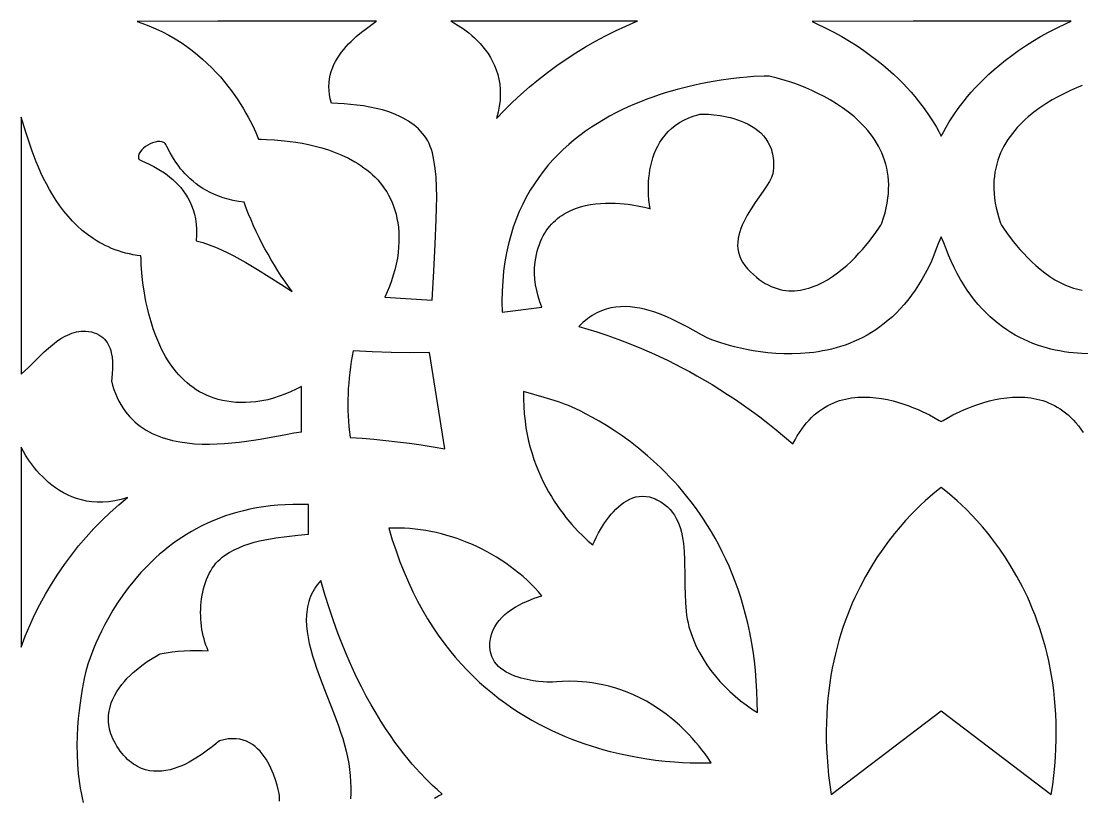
# Model space of a CAD drawing. Extents: x -270 to 270, y -847 to 847.
# Drawn here: x -67.5 to 10.3, y -614.5 to -557.5 of the extents above; entities that cross this region are included whole.
import ezdxf

# ---------------------------------------------------------------- set-up
doc = ezdxf.new("R2010")
doc.units = 0
doc.layers.add('LAYER_1', color=18, linetype='CONTINUOUS')

msp = doc.modelspace()

# ---------------------------------------------------------------- linework, layer by layer
at = {"layer": 'LAYER_1'}
for points in [[(-37.238, -575.847), (-37.127, -573.868), (-37.046, -572.048), (-37.024, -571.202), (-37.018, -570.402), (-37.032, -569.65), (-37.067, -568.949), (-37.128, -568.299), (-37.168, -567.995), (-37.216, -567.705), (-37.271, -567.428), (-37.334, -567.167), (-37.406, -566.919), (-37.486, -566.687), (-37.576, -566.47), (-37.675, -566.269), (-37.783, -566.083), (-37.902, -565.914), (-38.047, -565.734), (-38.201, -565.564), (-38.362, -565.403), (-38.53, -565.251), (-38.705, -565.107), (-38.887, -564.972), (-39.074, -564.844), (-39.268, -564.725), (-39.467, -564.612), (-39.671, -564.507), (-40.093, -564.318), (-40.532, -564.154), (-40.983, -564.014), (-41.446, -563.896), (-41.915, -563.798), (-42.39, -563.718), (-42.866, -563.653), (-43.342, -563.601), (-43.814, -563.562), (-44.734, -563.509), (-44.823, -563.192), (-44.883, -562.883), (-44.918, -562.581), (-44.929, -562.288), (-44.916, -562.002), (-44.882, -561.723), (-44.828, -561.453), (-44.754, -561.19), (-44.664, -560.935), (-44.557, -560.688), (-44.435, -560.448), (-44.301, -560.216), (-44.154, -559.991), (-43.997, -559.774), (-43.831, -559.565), (-43.657, -559.364), (-43.477, -559.17), (-43.293, -558.983), (-42.914, -558.633), (-42.533, -558.313), (-42.161, -558.023), (-41.489, -557.533), (-41.445, -557.5), (-53.073, -557.5), (-59.003, -557.523), (-58.662, -557.634), (-58.135, -557.832), (-57.626, -558.048), (-57.136, -558.281), (-56.664, -558.529), (-56.21, -558.792), (-55.773, -559.067), (-55.354, -559.355), (-54.952, -559.653), (-54.567, -559.96), (-54.199, -560.276), (-53.847, -560.598), (-53.512, -560.926), (-53.192, -561.258), (-52.889, -561.593), (-52.602, -561.931), (-52.329, -562.268), (-52.073, -562.605), (-51.831, -562.941), (-51.604, -563.273), (-51.391, -563.601), (-51.193, -563.923), (-51.009, -564.238), (-50.839, -564.545), (-50.54, -565.13), (-50.295, -565.667), (-50.1, -566.147), (-49.905, -566.158), (-49.499, -566.174), (-48.916, -566.207), (-48.188, -566.273), (-47.779, -566.322), (-47.346, -566.384), (-46.893, -566.46), (-46.424, -566.554), (-45.943, -566.665), (-45.453, -566.796), (-44.959, -566.948), (-44.466, -567.124), (-43.976, -567.325), (-43.494, -567.552), (-43.024, -567.807), (-42.795, -567.946), (-42.571, -568.093), (-42.351, -568.247), (-42.137, -568.41), (-41.929, -568.581), (-41.727, -568.76), (-41.533, -568.948), (-41.346, -569.146), (-41.167, -569.352), (-40.997, -569.568), (-40.835, -569.793), (-40.684, -570.029), (-40.542, -570.274), (-40.411, -570.529), (-40.29, -570.795), (-40.182, -571.072), (-40.085, -571.359), (-40.002, -571.658), (-39.931, -571.968), (-39.873, -572.289), (-39.83, -572.622), (-39.802, -572.967), (-39.788, -573.325), (-39.79, -573.694), (-39.808, -574.076), (-39.843, -574.471), (-39.901, -574.895), (-39.983, -575.315), (-40.085, -575.732), (-40.205, -576.144), (-40.341, -576.551), (-40.49, -576.954), (-40.649, -577.351), (-40.816, -577.743), (-37.358, -577.966)], [(-32.05, -564.037), (-31.451, -563.445), (-30.835, -562.871), (-30.203, -562.315), (-29.554, -561.776), (-28.89, -561.257), (-28.211, -560.757), (-27.519, -560.278), (-26.815, -559.819), (-26.098, -559.381), (-25.371, -558.966), (-24.634, -558.572), (-23.888, -558.202), (-23.133, -557.855), (-22.371, -557.532), (-22.288, -557.5), (-33.862, -557.5), (-35.97, -557.508), (-35.767, -557.614), (-35.435, -557.81), (-35.059, -558.06), (-34.654, -558.365), (-34.446, -558.539), (-34.237, -558.726), (-34.029, -558.928), (-33.824, -559.145), (-33.625, -559.376), (-33.432, -559.621), (-33.249, -559.881), (-33.077, -560.156), (-32.918, -560.446), (-32.775, -560.751), (-32.648, -561.07), (-32.542, -561.405), (-32.456, -561.756), (-32.394, -562.121), (-32.358, -562.503), (-32.349, -562.9), (-32.37, -563.312), (-32.422, -563.741), (-32.508, -564.185), (-32.629, -564.645)], [(0.182, -565.597), (0.353, -565.286), (0.582, -564.894), (0.877, -564.432), (1.241, -563.909), (1.68, -563.334), (1.929, -563.03), (2.199, -562.716), (2.49, -562.394), (2.804, -562.064), (3.14, -561.729), (3.499, -561.389), (3.882, -561.045), (4.289, -560.699), (4.722, -560.351), (5.18, -560.004), (5.665, -559.657), (6.177, -559.312), (6.717, -558.971), (7.285, -558.634), (7.882, -558.303), (8.509, -557.978), (9.166, -557.662), (9.527, -557.5), (-2.062, -557.5), (-9.466, -557.528), (-9.168, -557.662), (-8.511, -557.978), (-7.884, -558.303), (-7.287, -558.634), (-6.719, -558.971), (-6.179, -559.312), (-5.667, -559.657), (-5.182, -560.004), (-4.723, -560.351), (-4.291, -560.699), (-3.883, -561.045), (-3.5, -561.389), (-3.141, -561.729), (-2.805, -562.064), (-2.492, -562.394), (-2.201, -562.716), (-1.931, -563.03), (-1.682, -563.334), (-1.243, -563.909), (-0.878, -564.432), (-0.584, -564.894), (-0.354, -565.286), (-0.184, -565.597), (-0.001, -565.942)], [(-29.302, -578.478), (-29.449, -578.086), (-29.576, -577.683), (-29.682, -577.27), (-29.763, -576.852), (-29.817, -576.429), (-29.842, -576.006), (-29.836, -575.585), (-29.82, -575.375), (-29.796, -575.167), (-29.751, -574.889), (-29.697, -574.622), (-29.635, -574.367), (-29.564, -574.122), (-29.485, -573.889), (-29.397, -573.667), (-29.303, -573.455), (-29.201, -573.253), (-29.091, -573.061), (-28.976, -572.88), (-28.854, -572.707), (-28.725, -572.545), (-28.591, -572.391), (-28.452, -572.246), (-28.307, -572.11), (-28.158, -571.982), (-28.004, -571.862), (-27.846, -571.751), (-27.684, -571.647), (-27.518, -571.551), (-27.178, -571.38), (-26.826, -571.236), (-26.466, -571.118), (-26.101, -571.023), (-25.732, -570.95), (-25.363, -570.898), (-24.995, -570.863), (-24.631, -570.844), (-24.274, -570.84), (-23.926, -570.849), (-23.589, -570.868), (-23.266, -570.897), (-22.96, -570.932), (-22.673, -570.973), (-22.165, -571.062), (-21.763, -571.151), (-21.485, -571.223), (-21.352, -571.265), (-21.411, -570.942), (-21.447, -570.629), (-21.474, -570.234), (-21.484, -569.772), (-21.466, -569.256), (-21.444, -568.983), (-21.412, -568.702), (-21.368, -568.415), (-21.311, -568.123), (-21.24, -567.829), (-21.155, -567.534), (-21.053, -567.24), (-20.934, -566.949), (-20.796, -566.663), (-20.638, -566.383), (-20.459, -566.111), (-20.258, -565.849), (-20.034, -565.599), (-19.785, -565.362), (-19.511, -565.141), (-19.21, -564.937), (-18.88, -564.751), (-18.522, -564.587), (-18.133, -564.445), (-17.926, -564.383), (-17.712, -564.327), (-17.608, -564.318), (-17.39, -564.317), (-17.076, -564.33), (-16.683, -564.362), (-16.231, -564.422), (-15.735, -564.514), (-15.477, -564.575), (-15.215, -564.647), (-14.952, -564.73), (-14.689, -564.825), (-14.428, -564.934), (-14.173, -565.056), (-13.924, -565.194), (-13.685, -565.346), (-13.458, -565.516), (-13.245, -565.702), (-13.048, -565.907), (-12.869, -566.13), (-12.71, -566.373), (-12.575, -566.637), (-12.464, -566.922), (-12.419, -567.072), (-12.381, -567.229), (-12.35, -567.391), (-12.327, -567.558), (-12.312, -567.732), (-12.305, -567.912), (-12.307, -568.098), (-12.317, -568.29), (-12.336, -568.488), (-12.365, -568.693), (-12.396, -568.821), (-12.446, -568.96), (-12.515, -569.108), (-12.6, -569.266), (-12.812, -569.608), (-13.068, -569.982), (-13.653, -570.813), (-13.952, -571.263), (-14.237, -571.73), (-14.369, -571.969), (-14.491, -572.211), (-14.603, -572.456), (-14.701, -572.703), (-14.785, -572.952), (-14.853, -573.202), (-14.901, -573.452), (-14.93, -573.703), (-14.936, -573.954), (-14.919, -574.205), (-14.876, -574.454), (-14.805, -574.702), (-14.705, -574.947), (-14.573, -575.191), (-14.408, -575.431), (-14.209, -575.668), (-13.994, -575.891), (-13.779, -576.094), (-13.563, -576.28), (-13.346, -576.449), (-13.129, -576.6), (-12.912, -576.735), (-12.695, -576.854), (-12.478, -576.957), (-12.261, -577.045), (-12.044, -577.118), (-11.828, -577.177), (-11.612, -577.223), (-11.397, -577.255), (-11.183, -577.274), (-10.97, -577.281), (-10.758, -577.277), (-10.547, -577.26), (-10.337, -577.233), (-10.129, -577.196), (-9.922, -577.148), (-9.717, -577.091), (-9.514, -577.025), (-9.313, -576.951), (-9.114, -576.868), (-8.722, -576.68), (-8.341, -576.466), (-7.97, -576.228), (-7.612, -575.972), (-7.267, -575.7), (-6.935, -575.416), (-6.619, -575.124), (-6.319, -574.828), (-6.036, -574.531), (-5.772, -574.238), (-5.526, -573.952), (-5.301, -573.677), (-4.915, -573.174), (-4.623, -572.759), (-4.433, -572.462), (-4.353, -572.314), (-4.226, -571.933), (-4.119, -571.561), (-4.031, -571.196), (-3.962, -570.84), (-3.91, -570.491), (-3.875, -570.151), (-3.857, -569.818), (-3.855, -569.493), (-3.869, -569.176), (-3.898, -568.867), (-3.942, -568.565), (-3.999, -568.271), (-4.07, -567.984), (-4.153, -567.705), (-4.249, -567.433), (-4.357, -567.168), (-4.476, -566.91), (-4.606, -566.66), (-4.746, -566.416), (-4.895, -566.18), (-5.053, -565.95), (-5.22, -565.727), (-5.395, -565.511), (-5.577, -565.301), (-5.766, -565.098), (-5.962, -564.902), (-6.163, -564.712), (-6.369, -564.528), (-6.795, -564.18), (-7.235, -563.856), (-7.685, -563.556), (-8.141, -563.279), (-8.597, -563.025), (-9.05, -562.794), (-9.496, -562.584), (-9.929, -562.395), (-10.345, -562.227), (-10.741, -562.078), (-11.112, -561.949), (-11.452, -561.839), (-12.028, -561.672), (-12.431, -561.573), (-12.628, -561.537), (-12.995, -561.535), (-13.74, -561.567), (-14.236, -561.602), (-14.805, -561.656), (-15.44, -561.729), (-16.135, -561.826), (-16.881, -561.949), (-17.673, -562.101), (-18.502, -562.285), (-19.362, -562.505), (-20.247, -562.762), (-20.696, -562.906), (-21.148, -563.061), (-21.602, -563.227), (-22.058, -563.404), (-22.515, -563.593), (-22.972, -563.794), (-23.428, -564.007), (-23.881, -564.233), (-24.332, -564.473), (-24.779, -564.726), (-25.222, -564.993), (-25.659, -565.275), (-26.089, -565.571), (-26.513, -565.882), (-26.928, -566.209), (-27.334, -566.552), (-27.731, -566.911), (-28.116, -567.286), (-28.49, -567.678), (-28.852, -568.088), (-29.2, -568.516), (-29.534, -568.961), (-29.852, -569.425), (-30.155, -569.908), (-30.441, -570.41), (-30.708, -570.931), (-30.958, -571.472), (-31.187, -572.034), (-31.396, -572.616), (-31.584, -573.22), (-31.75, -573.845), (-31.892, -574.491), (-32.011, -575.16), (-32.105, -575.851), (-32.173, -576.565), (-32.214, -577.303), (-32.228, -578.064), (-32.213, -578.849)], [(-53.13, -588.519), (-52.58, -588.489), (-52.035, -588.445), (-51.499, -588.388), (-50.974, -588.321), (-50.463, -588.247), (-49.968, -588.167), (-49.038, -588.002), (-48.206, -587.844), (-47.494, -587.712), (-46.924, -587.624), (-46.924, -584.306), (-47.326, -584.501), (-47.734, -584.686), (-48.147, -584.858), (-48.566, -585.015), (-48.99, -585.154), (-49.418, -585.27), (-49.851, -585.362), (-50.288, -585.426), (-50.672, -585.461), (-51.045, -585.479), (-51.406, -585.479), (-51.755, -585.464), (-52.093, -585.433), (-52.42, -585.387), (-52.736, -585.327), (-53.042, -585.252), (-53.336, -585.164), (-53.621, -585.063), (-53.895, -584.949), (-54.159, -584.823), (-54.413, -584.686), (-54.658, -584.538), (-54.893, -584.379), (-55.119, -584.211), (-55.335, -584.033), (-55.543, -583.846), (-55.742, -583.651), (-55.933, -583.448), (-56.115, -583.238), (-56.29, -583.022), (-56.456, -582.798), (-56.614, -582.57), (-56.765, -582.336), (-56.908, -582.097), (-57.174, -581.608), (-57.411, -581.106), (-57.623, -580.596), (-57.811, -580.082), (-57.976, -579.568), (-58.119, -579.058), (-58.242, -578.557), (-58.347, -578.068), (-58.435, -577.596), (-58.508, -577.145), (-58.566, -576.719), (-58.648, -575.96), (-58.691, -575.352), (-58.708, -574.927), (-58.712, -574.721), (-59.003, -574.681), (-59.288, -574.633), (-59.566, -574.576), (-59.838, -574.511), (-60.104, -574.437), (-60.363, -574.356), (-60.616, -574.266), (-60.864, -574.17), (-61.105, -574.066), (-61.34, -573.955), (-61.57, -573.837), (-61.793, -573.713), (-62.011, -573.582), (-62.224, -573.446), (-62.632, -573.156), (-63.019, -572.846), (-63.386, -572.516), (-63.732, -572.17), (-64.059, -571.808), (-64.367, -571.434), (-64.657, -571.049), (-64.929, -570.655), (-65.185, -570.255), (-65.424, -569.849), (-65.648, -569.441), (-65.856, -569.032), (-66.051, -568.623), (-66.231, -568.219), (-66.399, -567.819), (-66.554, -567.426), (-66.698, -567.043), (-66.952, -566.312), (-67.167, -565.641), (-67.5, -564.547), (-67.5, -583.401), (-66.951, -582.873), (-66.388, -582.312), (-65.807, -581.754), (-65.51, -581.488), (-65.208, -581.235), (-64.9, -581.001), (-64.586, -580.79), (-64.267, -580.607), (-64.105, -580.527), (-63.941, -580.455), (-63.776, -580.393), (-63.609, -580.34), (-63.44, -580.298), (-63.269, -580.266), (-63.097, -580.246), (-62.923, -580.238), (-62.747, -580.242), (-62.569, -580.259), (-62.352, -580.297), (-62.152, -580.352), (-61.97, -580.42), (-61.804, -580.502), (-61.654, -580.597), (-61.518, -580.703), (-61.397, -580.819), (-61.29, -580.944), (-61.195, -581.077), (-61.112, -581.217), (-61.041, -581.364), (-60.981, -581.515), (-60.93, -581.669), (-60.888, -581.827), (-60.83, -582.145), (-60.799, -582.462), (-60.791, -582.767), (-60.799, -583.053), (-60.817, -583.311), (-60.862, -583.707), (-60.879, -583.887), (-60.792, -584.211), (-60.694, -584.521), (-60.585, -584.817), (-60.466, -585.098), (-60.336, -585.366), (-60.197, -585.621), (-60.048, -585.863), (-59.89, -586.092), (-59.723, -586.308), (-59.547, -586.513), (-59.364, -586.705), (-59.172, -586.886), (-58.974, -587.056), (-58.768, -587.214), (-58.555, -587.362), (-58.336, -587.5), (-58.111, -587.627), (-57.88, -587.745), (-57.644, -587.853), (-57.403, -587.952), (-57.157, -588.042), (-56.906, -588.123), (-56.652, -588.196), (-56.394, -588.261), (-55.868, -588.368), (-55.331, -588.446), (-54.786, -588.498), (-54.235, -588.526), (-53.683, -588.532)], [(-47.888, -576.963), (-48.156, -576.583), (-48.417, -576.198), (-48.671, -575.807), (-48.919, -575.411), (-49.159, -575.01), (-49.393, -574.604), (-49.619, -574.194), (-49.837, -573.779), (-50.049, -573.36), (-50.252, -572.937), (-50.448, -572.51), (-50.636, -572.08), (-50.816, -571.647), (-50.988, -571.21), (-51.151, -570.771), (-51.56, -570.717), (-51.95, -570.646), (-52.321, -570.559), (-52.674, -570.457), (-53.009, -570.341), (-53.327, -570.212), (-53.627, -570.072), (-53.912, -569.922), (-54.18, -569.763), (-54.433, -569.597), (-54.671, -569.424), (-54.894, -569.246), (-55.103, -569.064), (-55.298, -568.879), (-55.479, -568.692), (-55.648, -568.506), (-55.804, -568.32), (-55.947, -568.136), (-56.2, -567.78), (-56.41, -567.447), (-56.58, -567.147), (-56.814, -566.686), (-56.885, -566.544), (-56.931, -566.474), (-56.986, -566.431), (-57.048, -566.395), (-57.115, -566.367), (-57.186, -566.347), (-57.341, -566.328), (-57.507, -566.336), (-57.682, -566.367), (-57.86, -566.421), (-58.037, -566.493), (-58.209, -566.583), (-58.371, -566.687), (-58.52, -566.803), (-58.65, -566.929), (-58.757, -567.062), (-58.837, -567.2), (-58.886, -567.341), (-58.897, -567.412), (-58.899, -567.482), (-58.89, -567.552), (-58.871, -567.621), (-58.851, -567.645), (-58.806, -567.675), (-58.65, -567.752), (-58.122, -567.994), (-57.777, -568.167), (-57.397, -568.38), (-56.995, -568.636), (-56.79, -568.782), (-56.584, -568.941), (-56.38, -569.113), (-56.18, -569.298), (-55.984, -569.498), (-55.795, -569.712), (-55.614, -569.941), (-55.442, -570.186), (-55.283, -570.447), (-55.137, -570.725), (-55.007, -571.02), (-54.893, -571.332), (-54.797, -571.663), (-54.723, -572.012), (-54.67, -572.381), (-54.64, -572.77), (-54.637, -573.178), (-54.66, -573.608), (-54.185, -573.743), (-53.717, -573.901), (-53.256, -574.078), (-52.801, -574.273), (-52.351, -574.484), (-51.906, -574.71), (-51.466, -574.947), (-51.03, -575.196), (-50.166, -575.717), (-49.312, -576.257), (-48.463, -576.802), (-47.614, -577.336)], [(-37.549, -581.814), (-38.947, -581.829), (-40.345, -581.814), (-41.743, -581.77), (-43.139, -581.696), (-43.216, -582.084), (-43.284, -582.475), (-43.345, -582.868), (-43.396, -583.263), (-43.44, -583.66), (-43.475, -584.057), (-43.502, -584.456), (-43.52, -584.855), (-43.53, -585.255), (-43.532, -585.654), (-43.525, -586.053), (-43.51, -586.452), (-43.486, -586.85), (-43.454, -587.247), (-43.414, -587.642), (-43.365, -588.035), (-42.493, -588.099), (-41.622, -588.174), (-40.752, -588.261), (-39.882, -588.359), (-39.014, -588.469), (-38.148, -588.589), (-37.283, -588.721), (-36.42, -588.865)], [(-13.496, -607.427), (-13.523, -606.65), (-13.568, -605.889), (-13.631, -605.146), (-13.711, -604.419), (-13.809, -603.709), (-13.922, -603.016), (-14.05, -602.339), (-14.194, -601.678), (-14.352, -601.034), (-14.524, -600.405), (-14.709, -599.792), (-14.906, -599.195), (-15.116, -598.613), (-15.336, -598.047), (-15.568, -597.495), (-15.81, -596.959), (-16.061, -596.437), (-16.321, -595.93), (-16.59, -595.437), (-16.866, -594.958), (-17.149, -594.494), (-17.44, -594.044), (-17.736, -593.607), (-18.037, -593.184), (-18.343, -592.775), (-18.654, -592.378), (-18.968, -591.995), (-19.285, -591.625), (-19.605, -591.268), (-19.926, -590.924), (-20.249, -590.592), (-20.572, -590.272), (-20.895, -589.964), (-21.539, -589.385), (-22.176, -588.852), (-22.802, -588.365), (-23.41, -587.922), (-23.998, -587.522), (-24.559, -587.163), (-25.089, -586.844), (-25.584, -586.565), (-26.039, -586.323), (-26.448, -586.117), (-26.807, -585.946), (-27.356, -585.704), (-27.649, -585.587), (-28.016, -585.451), (-28.387, -585.327), (-29.135, -585.101), (-29.888, -584.89), (-30.639, -584.671), (-30.643, -585.229), (-30.627, -585.774), (-30.591, -586.306), (-30.537, -586.825), (-30.465, -587.332), (-30.377, -587.825), (-30.273, -588.305), (-30.155, -588.773), (-30.023, -589.227), (-29.878, -589.668), (-29.722, -590.095), (-29.555, -590.509), (-29.379, -590.91), (-29.195, -591.298), (-29.003, -591.672), (-28.804, -592.033), (-28.6, -592.38), (-28.391, -592.714), (-28.179, -593.033), (-27.964, -593.34), (-27.748, -593.632), (-27.531, -593.911), (-27.1, -594.427), (-26.679, -594.887), (-26.276, -595.291), (-25.9, -595.638), (-25.557, -595.928), (-25.525, -595.836), (-25.444, -595.646), (-25.317, -595.378), (-25.145, -595.048), (-24.931, -594.677), (-24.676, -594.281), (-24.534, -594.079), (-24.383, -593.878), (-24.222, -593.681), (-24.052, -593.488), (-23.873, -593.303), (-23.686, -593.128), (-23.49, -592.964), (-23.286, -592.815), (-23.075, -592.683), (-22.856, -592.569), (-22.629, -592.476), (-22.395, -592.407), (-22.154, -592.364), (-21.907, -592.348), (-21.653, -592.362), (-21.393, -592.409), (-21.26, -592.445), (-21.126, -592.491), (-20.991, -592.545), (-20.854, -592.609), (-20.716, -592.683), (-20.577, -592.767), (-20.294, -592.966), (-20.085, -593.143), (-19.896, -593.333), (-19.727, -593.535), (-19.577, -593.75), (-19.444, -593.977), (-19.328, -594.214), (-19.226, -594.461), (-19.139, -594.718), (-19.065, -594.983), (-19.003, -595.256), (-18.952, -595.537), (-18.911, -595.824), (-18.854, -596.416), (-18.824, -597.027), (-18.809, -598.282), (-18.807, -598.916), (-18.797, -599.547), (-18.771, -600.169), (-18.719, -600.778), (-18.681, -601.075), (-18.634, -601.367), (-18.576, -601.652), (-18.507, -601.931), (-18.356, -602.419), (-18.176, -602.899), (-17.969, -603.37), (-17.735, -603.83), (-17.477, -604.278), (-17.196, -604.715), (-16.894, -605.139), (-16.573, -605.548), (-16.233, -605.943), (-15.877, -606.323), (-15.507, -606.685), (-15.123, -607.031), (-14.728, -607.358), (-14.322, -607.667), (-13.909, -607.955), (-13.489, -608.222)], [(-67.2, -602.62), (-66.871, -601.832), (-66.513, -601.053), (-66.128, -600.286), (-65.716, -599.532), (-65.278, -598.793), (-64.816, -598.068), (-64.33, -597.361), (-63.82, -596.671), (-63.289, -596), (-62.736, -595.351), (-62.164, -594.723), (-61.572, -594.118), (-60.962, -593.538), (-60.334, -592.984), (-59.69, -592.457), (-59.931, -592.53), (-60.168, -592.595), (-60.402, -592.649), (-60.631, -592.695), (-61.078, -592.76), (-61.51, -592.791), (-61.926, -592.791), (-62.326, -592.762), (-62.712, -592.706), (-63.081, -592.625), (-63.436, -592.521), (-63.776, -592.397), (-64.1, -592.254), (-64.409, -592.095), (-64.703, -591.922), (-64.982, -591.736), (-65.246, -591.541), (-65.495, -591.337), (-65.73, -591.128), (-65.949, -590.916), (-66.154, -590.702), (-66.344, -590.488), (-66.52, -590.278), (-66.681, -590.072), (-66.959, -589.684), (-67.18, -589.341), (-67.343, -589.06), (-67.45, -588.859), (-67.5, -588.754), (-67.5, -603.418)], [(8.178, -613.53), (8.261, -612.843), (8.328, -612.168), (8.378, -611.504), (8.412, -610.852), (8.431, -610.212), (8.436, -609.583), (8.425, -608.966), (8.401, -608.36), (8.364, -607.766), (8.314, -607.184), (8.251, -606.612), (8.176, -606.052), (8.09, -605.504), (7.993, -604.967), (7.885, -604.44), (7.768, -603.926), (7.641, -603.422), (7.505, -602.93), (7.36, -602.448), (7.208, -601.978), (7.048, -601.519), (6.881, -601.071), (6.707, -600.633), (6.527, -600.207), (6.342, -599.792), (6.152, -599.387), (5.957, -598.993), (5.555, -598.238), (5.14, -597.526), (4.718, -596.856), (4.29, -596.228), (3.862, -595.643), (3.436, -595.099), (3.018, -594.596), (2.611, -594.135), (2.218, -593.714), (1.845, -593.334), (1.494, -592.994), (1.169, -592.694), (0.616, -592.213), (0.216, -591.887), (-0.001, -591.715), (-0.217, -591.887), (-0.618, -592.213), (-1.171, -592.694), (-1.495, -592.994), (-1.846, -593.334), (-2.22, -593.714), (-2.612, -594.135), (-3.02, -594.596), (-3.438, -595.099), (-3.863, -595.643), (-4.292, -596.228), (-4.719, -596.856), (-5.142, -597.526), (-5.556, -598.238), (-5.958, -598.993), (-6.153, -599.387), (-6.344, -599.792), (-6.529, -600.207), (-6.709, -600.633), (-6.882, -601.071), (-7.049, -601.519), (-7.209, -601.978), (-7.362, -602.448), (-7.506, -602.93), (-7.642, -603.422), (-7.769, -603.926), (-7.887, -604.44), (-7.995, -604.967), (-8.092, -605.504), (-8.178, -606.052), (-8.253, -606.612), (-8.315, -607.184), (-8.366, -607.766), (-8.403, -608.36), (-8.427, -608.966), (-8.437, -609.583), (-8.433, -610.212), (-8.414, -610.852), (-8.38, -611.504), (-8.329, -612.168), (-8.263, -612.843), (-8.179, -613.53), (-8.079, -614.229), (-0.001, -608.105), (8.077, -614.229)], [(-17.245, -611.908), (-16.879, -611.902), (-17.103, -611.576), (-17.33, -611.261), (-17.56, -610.958), (-17.791, -610.667), (-18.024, -610.387), (-18.26, -610.118), (-18.496, -609.86), (-18.734, -609.613), (-19.214, -609.149), (-19.697, -608.725), (-20.182, -608.339), (-20.667, -607.99), (-21.152, -607.676), (-21.634, -607.394), (-22.112, -607.144), (-22.584, -606.923), (-23.05, -606.729), (-23.508, -606.562), (-23.956, -606.419), (-24.392, -606.299), (-24.816, -606.199), (-25.226, -606.118), (-25.62, -606.054), (-25.997, -606.006), (-26.356, -605.972), (-26.695, -605.95), (-27.306, -605.934), (-27.82, -605.946), (-28.225, -605.971), (-28.509, -605.995), (-28.661, -606.004), (-28.941, -605.994), (-29.215, -605.976), (-29.557, -605.941), (-29.95, -605.887), (-30.378, -605.806), (-30.825, -605.695), (-31.05, -605.626), (-31.274, -605.548), (-31.494, -605.459), (-31.709, -605.36), (-31.916, -605.25), (-32.114, -605.127), (-32.299, -604.992), (-32.471, -604.843), (-32.628, -604.681), (-32.766, -604.504), (-32.885, -604.311), (-32.981, -604.103), (-33.054, -603.879), (-33.101, -603.637), (-33.119, -603.378), (-33.108, -603.101), (-33.064, -602.805), (-32.987, -602.489), (-32.941, -602.347), (-32.887, -602.21), (-32.759, -601.946), (-32.605, -601.697), (-32.427, -601.463), (-32.227, -601.243), (-32.008, -601.037), (-31.772, -600.844), (-31.522, -600.664), (-31.26, -600.497), (-30.989, -600.342), (-30.711, -600.199), (-30.427, -600.068), (-30.142, -599.948), (-29.857, -599.839), (-29.296, -599.652), (-29.554, -599.356), (-29.821, -599.069), (-30.099, -598.788), (-30.386, -598.516), (-30.681, -598.251), (-30.985, -597.994), (-31.297, -597.745), (-31.617, -597.505), (-31.944, -597.273), (-32.278, -597.05), (-32.618, -596.836), (-32.964, -596.631), (-33.316, -596.435), (-33.673, -596.248), (-34.034, -596.072), (-34.4, -595.905), (-34.771, -595.747), (-35.144, -595.6), (-35.521, -595.464), (-35.901, -595.338), (-36.283, -595.222), (-36.667, -595.118), (-37.052, -595.024), (-37.439, -594.941), (-37.826, -594.87), (-38.214, -594.811), (-38.601, -594.763), (-38.989, -594.727), (-39.375, -594.704), (-39.76, -594.692), (-40.143, -594.693), (-40.525, -594.707), (-40.272, -595.552), (-40.002, -596.369), (-39.716, -597.158), (-39.414, -597.92), (-39.096, -598.656), (-38.763, -599.365), (-38.417, -600.049), (-38.057, -600.707), (-37.684, -601.341), (-37.299, -601.95), (-36.903, -602.536), (-36.496, -603.098), (-36.079, -603.637), (-35.652, -604.154), (-35.217, -604.65), (-34.774, -605.123), (-34.323, -605.576), (-33.865, -606.008), (-33.401, -606.42), (-32.932, -606.813), (-32.458, -607.187), (-31.98, -607.542), (-31.498, -607.878), (-31.013, -608.198), (-30.527, -608.5), (-30.038, -608.785), (-29.549, -609.054), (-29.06, -609.307), (-28.571, -609.545), (-28.083, -609.768), (-27.597, -609.977), (-27.114, -610.172), (-26.633, -610.353), (-26.157, -610.522), (-25.684, -610.678), (-25.217, -610.822), (-24.756, -610.955), (-24.301, -611.076), (-23.412, -611.288), (-22.558, -611.461), (-21.742, -611.599), (-20.97, -611.707), (-20.248, -611.787), (-19.58, -611.844), (-18.972, -611.881), (-18.429, -611.902), (-17.957, -611.911)]]:
    msp.add_lwpolyline(points, close=True, dxfattribs=at)
for points in [[(10.344, -562.227), (9.927, -562.395), (9.494, -562.584), (9.049, -562.794), (8.595, -563.025), (8.139, -563.279), (7.684, -563.556), (7.234, -563.856), (6.794, -564.18), (6.368, -564.528), (6.161, -564.712), (5.96, -564.902), (5.765, -565.098), (5.576, -565.301), (5.393, -565.511), (5.219, -565.727), (5.052, -565.95), (4.893, -566.18), (4.744, -566.416), (4.604, -566.66), (4.474, -566.91), (4.355, -567.168), (4.248, -567.433), (4.152, -567.705), (4.068, -567.984), (3.997, -568.271), (3.94, -568.565), (3.896, -568.867), (3.868, -569.176), (3.854, -569.493), (3.855, -569.818), (3.873, -570.151), (3.908, -570.491), (3.96, -570.84), (4.03, -571.196), (4.118, -571.561), (4.225, -571.933), (4.351, -572.314), (4.431, -572.462), (4.622, -572.759), (4.914, -573.174), (5.299, -573.677), (5.524, -573.952), (5.77, -574.238), (6.035, -574.531), (6.317, -574.828), (6.617, -575.124), (6.934, -575.416), (7.265, -575.7), (7.61, -575.972), (7.969, -576.228), (8.339, -576.466), (8.721, -576.68), (9.112, -576.868), (9.311, -576.951), (9.512, -577.025), (9.715, -577.091), (9.92, -577.148), (10.127, -577.196), (10.335, -577.233)], [(10.939, -581.912), (10.312, -581.891), (9.673, -581.839), (9.35, -581.801), (9.025, -581.754), (8.698, -581.697), (8.37, -581.631), (8.042, -581.555), (7.713, -581.468), (7.385, -581.37), (7.056, -581.26), (6.729, -581.139), (6.403, -581.006), (6.078, -580.859), (5.756, -580.7), (5.435, -580.527), (5.118, -580.34), (4.803, -580.139), (4.492, -579.923), (4.185, -579.691), (3.882, -579.444), (3.584, -579.181), (3.291, -578.901), (3.003, -578.605), (2.721, -578.291), (2.446, -577.959), (2.176, -577.609), (1.914, -577.24), (1.659, -576.853), (1.412, -576.445), (1.172, -576.018), (0.942, -575.571), (0.72, -575.103), (0.535, -574.662), (0.364, -574.213), (0.191, -573.761), (-0.001, -573.31), (-0.192, -573.761), (-0.365, -574.213), (-0.536, -574.662), (-0.721, -575.103), (-0.943, -575.571), (-1.174, -576.018), (-1.413, -576.445), (-1.661, -576.853), (-1.916, -577.24), (-2.178, -577.609), (-2.447, -577.959), (-2.723, -578.291), (-3.005, -578.605), (-3.293, -578.901), (-3.586, -579.181), (-3.884, -579.444), (-4.187, -579.691), (-4.494, -579.923), (-4.805, -580.139), (-5.12, -580.34), (-5.437, -580.527), (-5.757, -580.7), (-6.08, -580.859), (-6.405, -581.006), (-6.731, -581.139), (-7.058, -581.26), (-7.386, -581.37), (-7.715, -581.468), (-8.044, -581.555), (-8.372, -581.631), (-8.7, -581.697), (-9.026, -581.754), (-9.351, -581.801), (-9.674, -581.839), (-10.314, -581.891), (-10.941, -581.912), (-11.553, -581.906), (-12.147, -581.876), (-12.72, -581.826), (-13.269, -581.759), (-13.79, -581.678), (-14.281, -581.588), (-14.739, -581.49), (-15.16, -581.389), (-15.541, -581.288), (-16.174, -581.1), (-16.611, -580.952), (-16.829, -580.872), (-16.997, -580.804), (-17.181, -580.719), (-17.597, -580.505), (-18.597, -579.96), (-19.168, -579.66), (-19.777, -579.361), (-20.094, -579.217), (-20.419, -579.079), (-20.75, -578.95), (-21.086, -578.831), (-21.428, -578.724), (-21.773, -578.631), (-22.122, -578.555), (-22.473, -578.496), (-22.825, -578.457), (-23.179, -578.44), (-23.532, -578.447), (-23.885, -578.479), (-24.236, -578.539), (-24.585, -578.629), (-24.931, -578.75), (-25.102, -578.824), (-25.272, -578.905), (-25.441, -578.996), (-25.609, -579.096), (-25.775, -579.205), (-25.94, -579.323), (-26.103, -579.452), (-26.265, -579.591), (-26.424, -579.739), (-26.582, -579.899), (-25.28, -580.297), (-24.537, -580.544), (-23.737, -580.826), (-22.884, -581.149), (-21.98, -581.517), (-21.028, -581.933), (-20.033, -582.401), (-19.52, -582.656), (-18.997, -582.926), (-18.465, -583.211), (-17.924, -583.511), (-17.374, -583.827), (-16.816, -584.16), (-16.251, -584.51), (-15.678, -584.878), (-15.098, -585.263), (-14.512, -585.667), (-13.919, -586.09), (-13.321, -586.533), (-12.717, -586.995), (-12.109, -587.479), (-11.496, -587.983), (-10.879, -588.508), (-10.727, -588.213), (-10.569, -587.933), (-10.405, -587.669), (-10.236, -587.421), (-10.062, -587.187), (-9.883, -586.967), (-9.7, -586.762), (-9.512, -586.57), (-9.32, -586.392), (-9.124, -586.227), (-8.925, -586.075), (-8.722, -585.935), (-8.517, -585.807), (-8.308, -585.691), (-8.097, -585.586), (-7.884, -585.492), (-7.669, -585.409), (-7.452, -585.336), (-7.234, -585.272), (-7.014, -585.219), (-6.793, -585.174), (-6.572, -585.138), (-6.35, -585.111), (-6.128, -585.091), (-5.684, -585.076), (-5.242, -585.088), (-4.805, -585.126), (-4.373, -585.186), (-3.95, -585.266), (-3.538, -585.362), (-3.138, -585.472), (-2.752, -585.593), (-2.383, -585.723), (-2.033, -585.857), (-1.703, -585.995), (-1.396, -586.131), (-0.858, -586.392), (-0.435, -586.618), (-0.145, -586.785), (-0.001, -586.87), (0.143, -586.785), (0.434, -586.618), (0.856, -586.392), (1.394, -586.131), (1.701, -585.995), (2.031, -585.857), (2.382, -585.723), (2.751, -585.593), (3.136, -585.472), (3.536, -585.362), (3.949, -585.266), (4.372, -585.186), (4.803, -585.126), (5.24, -585.088), (5.682, -585.076), (6.126, -585.091), (6.348, -585.111), (6.57, -585.138), (6.791, -585.174), (7.012, -585.219), (7.232, -585.272), (7.45, -585.336), (7.667, -585.409), (7.882, -585.492), (8.096, -585.586), (8.307, -585.691), (8.515, -585.807), (8.721, -585.935), (8.923, -586.075), (9.122, -586.227), (9.318, -586.392), (9.51, -586.57), (9.698, -586.762), (9.881, -586.967), (10.06, -587.187), (10.234, -587.421), (10.403, -587.669)], [(-48.543, -614.733), (-48.538, -614.437), (-48.548, -614.344), (-48.581, -614.153), (-48.638, -613.881), (-48.724, -613.544), (-48.84, -613.157), (-48.99, -612.738), (-49.078, -612.521), (-49.176, -612.302), (-49.283, -612.082), (-49.401, -611.865), (-49.529, -611.652), (-49.668, -611.445), (-49.819, -611.246), (-49.98, -611.056), (-50.154, -610.879), (-50.34, -610.716), (-50.538, -610.569), (-50.75, -610.441), (-50.975, -610.332), (-51.213, -610.246), (-51.465, -610.184), (-51.732, -610.148), (-52.014, -610.141), (-52.31, -610.164), (-52.622, -610.219), (-52.95, -610.309), (-53.042, -610.372), (-53.224, -610.52), (-53.488, -610.733), (-53.824, -610.994), (-54.224, -611.283), (-54.679, -611.58), (-54.925, -611.726), (-55.181, -611.867), (-55.446, -612.001), (-55.72, -612.126), (-56.002, -612.238), (-56.29, -612.336), (-56.582, -612.417), (-56.879, -612.48), (-57.179, -612.52), (-57.481, -612.537), (-57.783, -612.527), (-58.085, -612.489), (-58.386, -612.42), (-58.536, -612.373), (-58.685, -612.318), (-58.833, -612.253), (-58.98, -612.179), (-59.125, -612.096), (-59.27, -612.003), (-59.413, -611.9), (-59.555, -611.786), (-59.694, -611.662), (-59.832, -611.527), (-59.969, -611.38), (-60.102, -611.222), (-60.234, -611.052), (-60.364, -610.869), (-60.483, -610.685), (-60.591, -610.502), (-60.688, -610.321), (-60.774, -610.142), (-60.848, -609.964), (-60.913, -609.788), (-60.967, -609.613), (-61.011, -609.44), (-61.046, -609.27), (-61.072, -609.1), (-61.088, -608.933), (-61.096, -608.768), (-61.088, -608.444), (-61.049, -608.128), (-60.981, -607.82), (-60.888, -607.522), (-60.771, -607.233), (-60.633, -606.953), (-60.477, -606.684), (-60.305, -606.425), (-60.12, -606.177), (-59.923, -605.939), (-59.718, -605.713), (-59.507, -605.499), (-59.293, -605.297), (-59.077, -605.108), (-58.651, -604.767), (-58.251, -604.481), (-57.895, -604.251), (-57.604, -604.08), (-57.397, -603.972), (-57.294, -603.928), (-56.862, -603.841), (-56.426, -603.773), (-55.987, -603.723), (-55.546, -603.689), (-55.104, -603.67), (-54.662, -603.665), (-54.22, -603.67), (-53.779, -603.685), (-53.868, -603.482), (-53.949, -603.27), (-54.023, -603.052), (-54.089, -602.826), (-54.147, -602.595), (-54.198, -602.359), (-54.241, -602.119), (-54.275, -601.875), (-54.302, -601.628), (-54.321, -601.378), (-54.332, -601.127), (-54.334, -600.875), (-54.328, -600.622), (-54.314, -600.37), (-54.292, -600.12), (-54.261, -599.871), (-54.222, -599.624), (-54.174, -599.381), (-54.118, -599.141), (-54.053, -598.906), (-53.979, -598.677), (-53.897, -598.453), (-53.806, -598.236), (-53.705, -598.026), (-53.596, -597.825), (-53.478, -597.632), (-53.351, -597.448), (-53.215, -597.275), (-53.069, -597.112), (-52.914, -596.961), (-52.75, -596.822), (-52.576, -596.696), (-52.237, -596.484), (-51.887, -596.295), (-51.528, -596.127), (-51.159, -595.978), (-50.783, -595.847), (-50.401, -595.733), (-50.012, -595.633), (-49.619, -595.546), (-49.222, -595.47), (-48.822, -595.405), (-48.018, -595.296), (-47.215, -595.208), (-46.42, -595.126), (-46.42, -592.968), (-47.003, -592.952), (-47.572, -592.954), (-48.129, -592.973), (-48.672, -593.009), (-49.203, -593.06), (-49.721, -593.127), (-50.227, -593.208), (-50.721, -593.304), (-51.202, -593.414), (-51.671, -593.537), (-52.128, -593.673), (-52.573, -593.821), (-53.007, -593.98), (-53.429, -594.151), (-53.839, -594.332), (-54.238, -594.523), (-54.626, -594.724), (-55.003, -594.933), (-55.369, -595.151), (-55.725, -595.377), (-56.069, -595.61), (-56.404, -595.85), (-56.727, -596.097), (-57.041, -596.349), (-57.344, -596.606), (-57.638, -596.867), (-57.921, -597.133), (-58.195, -597.403), (-58.459, -597.675), (-58.714, -597.95), (-59.196, -598.505), (-59.641, -599.064), (-60.051, -599.622), (-60.427, -600.174), (-60.77, -600.718), (-61.081, -601.247), (-61.361, -601.758), (-61.611, -602.248), (-61.832, -602.71), (-62.025, -603.142), (-62.192, -603.538), (-62.449, -604.207), (-62.611, -604.684), (-62.688, -604.934), (-62.754, -605.193), (-62.875, -605.734), (-63.025, -606.52), (-63.103, -606.991), (-63.179, -607.509), (-63.249, -608.067), (-63.311, -608.662), (-63.361, -609.288), (-63.395, -609.94), (-63.411, -610.614), (-63.406, -611.303), (-63.376, -612.005), (-63.318, -612.712), (-63.277, -613.067), (-63.228, -613.421), (-63.171, -613.775), (-63.105, -614.127), (-63.029, -614.477), (-62.944, -614.824)], [(-37.172, -614.506), (-36.875, -614.339), (-36.614, -614.218), (-36.99, -613.878), (-37.328, -613.565), (-37.75, -613.151), (-38.248, -612.631), (-38.521, -612.329), (-38.808, -612), (-39.109, -611.641), (-39.421, -611.253), (-39.744, -610.835), (-40.076, -610.386), (-40.416, -609.906), (-40.762, -609.394), (-41.113, -608.849), (-41.468, -608.271), (-41.825, -607.66), (-42.183, -607.015), (-42.54, -606.334), (-42.896, -605.619), (-43.248, -604.867), (-43.596, -604.078), (-43.938, -603.253), (-44.273, -602.389), (-44.599, -601.487), (-44.915, -600.546), (-45.22, -599.566), (-45.512, -598.545), (-45.654, -598.702), (-45.784, -598.863), (-45.904, -599.027), (-46.013, -599.195), (-46.111, -599.366), (-46.199, -599.54), (-46.278, -599.718), (-46.346, -599.899), (-46.406, -600.083), (-46.456, -600.271), (-46.498, -600.461), (-46.531, -600.653), (-46.573, -601.047), (-46.584, -601.451), (-46.567, -601.865), (-46.523, -602.287), (-46.456, -602.718), (-46.366, -603.156), (-46.257, -603.601), (-46.131, -604.052), (-45.989, -604.508), (-45.835, -604.969), (-45.496, -605.901), (-45.132, -606.844), (-44.76, -607.79), (-44.399, -608.736), (-44.228, -609.207), (-44.066, -609.675), (-43.915, -610.14), (-43.778, -610.601), (-43.657, -611.058), (-43.554, -611.509), (-43.471, -611.955), (-43.411, -612.393), (-43.367, -612.845), (-43.338, -613.287), (-43.324, -613.719), (-43.323, -614.141), (-43.335, -614.553)]]:
    msp.add_lwpolyline(points, dxfattribs=at)

doc.saveas('drawing.dxf')
